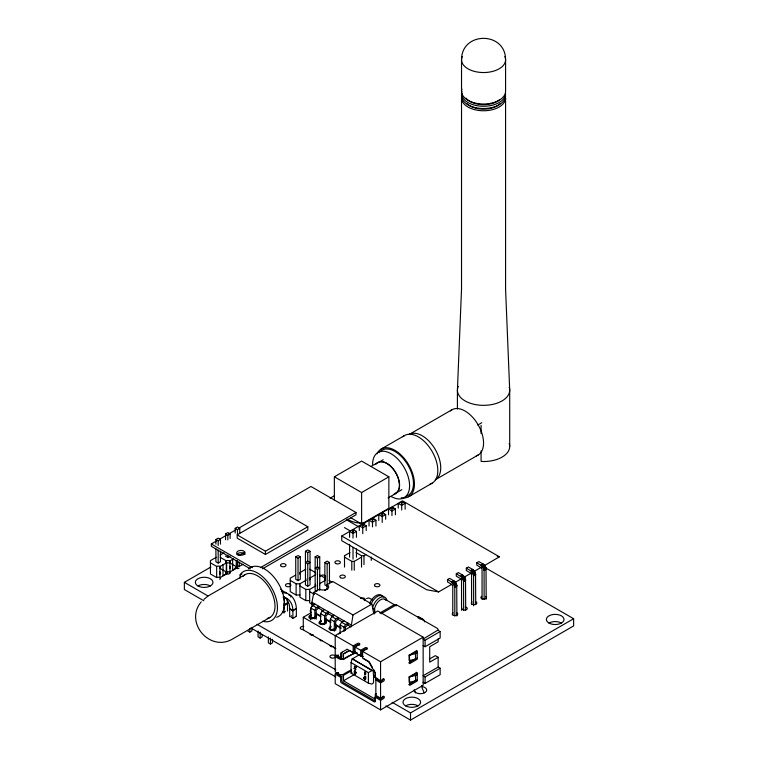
<?xml version="1.0" encoding="UTF-8"?>
<svg xmlns="http://www.w3.org/2000/svg" width="758" height="758" viewBox="0 0 758 758"><rect width="100%" height="100%" fill="white"/><g stroke="black" fill="none" stroke-linecap="round" stroke-linejoin="round"><path stroke-width="1.14" d="M349.978 552.591L344.511 555.737L344.511 557.158L351.797 561.365L354.251 561.365L361.528 557.158M375.835 694.66L375.873 679.035A3.326 1.923 0 0 1 376.186 678.495A3.468 1.999 0 0 1 376.565 678.145A3.326 1.923 0 0 1 376.764 678.031M452.782 614.814L452.763 586.029L451.787 584.409L447.504 581.926L447.504 579.548L452.498 582.561L454.781 586.72L454.838 616.008M447.504 579.548L449.57 578.354L453.72 580.751L455.729 582.75L456.723 584.977L456.894 615.998M461.565 610.237L461.546 580.277L460.57 578.657L456.297 576.165L456.297 573.787L461.29 576.81L463.574 580.969L463.631 610.247M456.297 573.787L458.353 572.603L462.513 575L464.512 576.999L465.516 579.226L465.687 610.237M471.599 604.609L471.58 574.649L470.604 573.029L466.322 570.547L466.322 568.159L471.315 571.181L473.598 575.341L473.655 605.803M466.322 568.159L468.387 566.975L472.537 569.372L474.546 571.371L475.541 573.598L475.721 604.619M482.069 599.218L482.05 569.258L481.074 567.638L476.791 565.155L476.791 562.777L481.785 565.79L484.068 569.95L484.125 599.237M476.791 562.777L478.857 561.583L483.007 563.98L485.016 565.98L486.011 568.206L486.191 599.227M457.406 408.969L457.406 390.247L461.527 289.092L461.527 98.038M360.164 654.296L352.015 659.072L351.068 662.606L351.068 673.142L368.397 683.148L371.932 684.095L373.533 682.835L373.552 677.586L375.57 676.42M312.476 606.514L311.926 602.326L313.85 592.358L319.44 589.127A5.42 3.127 0 0 0 327.115 589.127A5.42 3.127 0 0 0 327.115 584.702L332.715 581.471L371.875 604.079L373.798 613.8M347.079 624.592L351.096 626.913L353.01 614.975L371.875 604.079M355.123 671.038C352.944 670.479 357.624 672.915 355.388 674.184A1.734 0.995 60 0 1 354.583 673.72L354.081 672.839L354.583 673.426A1.961 1.137 60 0 0 355.388 673.89L354.886 672.412L356.023 672.213M354.128 671.389L355.218 670.688M309.851 617.211L311.273 615.761M416.114 658.323L408.714 662.88M240.011 578.307L240.239 574.545A28.217 16.288 60 0 1 273.335 591.155A28.217 16.288 60 0 1 262.675 621.266M338.892 634.01L340.333 632.456M355.483 667.561L355.331 666.822A1.611 0.929 60 0 0 354.63 666.415C353.171 665.827 356.819 666.481 355.739 667.883M310.856 617.694L310.856 608.02L312.381 605.367L314.797 603.974M314.835 618.916L314.835 610.323L316.37 607.67L318.777 606.277L318.777 607.859L316.2 610.228L316.2 619.163M320.587 622.242L320.587 613.648L322.122 610.986L324.528 609.603M324.576 624.545L324.576 615.951L326.111 613.288L328.517 611.905L328.517 613.478L325.94 615.856L325.94 623.673M330.327 628.941L330.327 619.267L331.862 616.614L334.269 615.221M334.316 631.243L334.316 621.569L335.851 618.916L338.257 617.524L338.257 619.106L335.68 621.475L335.68 630.41M340.067 633.489L340.067 624.895L341.602 622.233L344.009 620.849M344.056 631.49L344.056 627.198L345.591 624.535L347.998 623.152L347.998 624.725L345.421 627.103L345.421 630.448M201.249 601.861C183.957 622.147 209.843 652.733 232.791 638.89L269.886 617.467M335.226 628.77C334.155 630.381 330.583 630.893 329.882 628.78L330.725 627.615M416 680.296L408.714 684.635M354.384 671.531L354.63 671.38A1.611 0.929 60 0 1 355.331 671.787L356.023 672.63M315.555 617.656L316.313 616.008L315.574 615.041M366.521 598.498L368.843 597.948L372.453 599.872M203.93 599.37L208.043 596.025L245.137 574.611M314.921 617.22L311.813 618.187L309.908 617.23M330.706 627.217L329.938 628.789L331.18 629.642L334.951 628.78M364.74 672.374L364.446 672.138C366.341 671.143 364.257 678.552 364.74 672.374L365.384 672.005L365.384 674.317L364.74 674.686M364.702 678.798C361.206 678.258 367.137 674.563 365.65 678.239L364.702 678.798L365.005 679.803L365.65 678.6L365.005 679.803M363.849 677.946L365.347 676.941L365.347 678.069L363.849 677.946L365.347 676.941M215.907 544.149L215.907 539.459L218.181 538.142L220.464 539.459L220.464 544.149M225.552 539.753L225.552 533.897L227.826 532.58L230.11 533.897L230.11 538.578M235.188 533.016L235.188 528.326L237.472 527.009L239.746 528.326L239.746 533.016M250.225 568.784L211.33 546.329L211.33 543.998L216.409 541.06M219.46 539.308L226.576 535.195M228.603 534.02L235.719 529.918M238.77 528.155L310.941 486.484L355.985 512.493L355.985 514.824L262.467 568.813M215.907 539.459L218.181 540.776L220.464 539.459M225.552 533.897L227.826 535.205L230.11 533.897M235.188 528.326L237.472 529.643L239.746 528.326M381.217 449.001L404.582 435.518M334.363 500.119L334.363 476.81L361.613 461.072L388.863 476.81L388.863 508.277L361.613 524.005L350.509 517.6M451.986 409.737L409.159 434.467A26.151 15.103 60 0 1 435.31 449.56A26.151 15.103 60 0 1 435.31 479.757L478.137 455.037M237.188 534.892L279.569 510.428L307.824 526.744L307.824 530.003L265.442 554.468L237.188 538.161L237.188 534.892L265.442 551.208L307.824 526.744M371.155 466.369L377.967 462.437M378.109 462.674L383.207 459.727M216.286 557.263L210.44 560.636L210.44 573.967L216.665 577.558A2.151 1.241 0 0 1 219.706 577.558L220.047 577.814A2.151 1.241 0 0 1 219.706 579.311M220.085 555.064L223.98 552.819M203.807 600.762L184.365 589.535L184.365 582.343L210.866 567.041M330.156 498.167L334.231 495.817M215.907 548.839L215.907 561.735L218.181 563.042L220.464 561.735L220.464 551.18M225.552 556.164L227.826 557.481L230.11 556.164M229.589 561.043L233.407 558.835M239.234 555.472L244.01 552.715M477.748 425.058L481.775 422.737M334.363 476.81L361.613 492.539L388.863 476.81M227.826 572.868L223.004 575.654L223.004 564.511M238.988 568.178A2.151 1.241 0 0 1 237.472 568.538L235.956 568.178L232.649 570.082L232.649 558.949M229.589 572.176L236.269 568.32L236.269 560.522M236.913 566.103A2.151 1.241 0 0 1 238.988 566.425L243.053 564.407M240.011 575.038L242.01 573.882M260.439 567.657L355.985 512.493M401.844 489.659L395.723 493.193A17.614 10.176 60 0 0 398.954 488.597M388.077 497.921L395.865 493.43M295.734 556.874L298.027 555.548L300.32 556.874L300.32 579.302L298.027 580.619L295.734 579.302L295.734 556.874L298.027 558.191L300.32 556.874M305.446 551.265L307.739 549.938L310.031 551.265L310.031 584.901L307.739 586.228L305.446 584.901L305.446 551.265L307.739 552.591L310.031 551.265M408.751 496.689L432.107 483.197M451.777 584.314L438.598 591.922L426.707 589.752L341.744 540.71L341.744 536.001L402.564 500.886L499.418 556.808L482.59 566.662M351.485 530.335L353.02 531.225L354.555 530.335M361.225 524.716L362.76 525.607L364.285 524.716M370.956 519.097L372.491 519.979L374.026 519.097M380.696 513.479L382.221 514.36L383.756 513.479M390.427 507.86L391.962 508.741L393.497 507.86M400.158 502.241L401.693 503.123L403.228 502.241M356.468 537.289L356.468 531.443L353.02 533.433L349.571 531.443L349.571 537.289M366.209 530.505L366.209 525.825L362.76 527.814L359.301 525.825L359.301 530.505M375.94 526.052L375.94 520.206L372.491 522.196L369.042 520.206L369.042 526.052M385.67 519.258L385.67 514.587L382.221 516.577L378.773 514.587L378.773 520.433M395.411 514.815L395.411 508.959L391.962 510.958L388.513 508.959L388.513 514.815M405.142 509.186L405.142 503.34L401.693 505.33L398.244 503.34L398.244 508.021M316.683 591.392L315.157 590.51L315.157 556.874L317.45 555.548L319.743 556.874L319.743 590.51M307.739 563.8L310.031 562.474L307.739 561.147L305.446 562.474L307.739 563.8L307.739 586.228M315.157 556.874L317.45 558.191L319.743 556.874M295.601 575.095L290.229 578.193L290.229 591.619L296.113 595.011L299.941 595.011M299.562 572.811L305.825 569.192M329.455 562.474L327.162 563.8L327.162 586.228L324.869 584.901L324.869 562.474L327.162 561.147L329.455 562.474L329.455 583.726M317.45 569.41L319.743 568.083L317.45 566.757L315.157 568.083L317.45 569.41L317.45 590.653M290.229 580.401L296.113 583.802L299.941 583.802L306.213 580.183M309.273 578.411L315.536 574.791L315.536 572.584L309.652 569.192M356.071 552.591L361.528 555.737L363.982 555.737L365.801 554.685M299.941 586.01L305.825 589.411L309.652 589.411L315.925 585.782M319.876 583.499L325.248 580.401L325.248 578.193L319.364 574.791M284.326 605.5L287.832 603.482M247.771 630.931L249.827 632.115L251.893 630.931L251.893 628.572M325.201 590.236L327.115 589.127L327.115 584.702M289.689 616.718L289.689 608.655L292.882 610.493L296.378 608.475A35.512 20.504 -60 0 0 282.175 592.718M284.231 596.944A30.907 17.841 -60 0 1 289.452 605.509L289.717 608.939L292.901 610.777L296.331 608.494L296.378 616.538M258.071 630.978L258.071 636.881L260.136 638.065L262.192 636.881L262.192 634.512M335.879 648.706L303.266 629.879L303.266 617.277L311.595 612.464M268.37 636.919L268.37 642.822L270.435 644.016L272.492 642.822L272.492 639.288M342.123 652.183A1.336 0.767 60 0 0 341.839 652.79L341.839 656.987L340.645 657.679L335.207 654.542L335.207 635.574L377.787 610.986L423.154 637.175L423.154 685.298L380.563 709.886L335.207 683.697L335.207 674.127L338.03 672.488M379.881 612.985L393.952 604.865L395.951 605.585A1.336 0.767 60 0 1 396.889 605.036L437.214 628.316A1.336 0.767 60 0 1 438.152 629.955L423.078 639.089L425.077 640.245L440.152 631.537L440.152 638.028L425.077 646.726L423.078 645.57M380.999 613.772L396.282 604.941M460.447 576.194L462.513 575M470.481 570.566L472.537 569.372M460.855 576.459L462.92 575.265M451.664 581.945L453.72 580.751M470.889 570.831L472.945 569.637M480.951 565.174L483.007 563.98M461.29 576.81L463.346 575.616M452.062 582.21L454.127 581.016M471.315 571.181L473.38 569.997M481.358 565.44L483.414 564.246M452.498 582.561L454.554 581.377M461.707 577.217L463.763 576.033M471.732 571.589L473.788 570.404M481.785 565.79L483.85 564.606M452.914 582.978L454.971 581.784M462.096 577.681L464.152 576.487M472.12 572.053L474.186 570.869M482.202 566.207L484.258 565.013M453.303 583.433L461.916 578.458M462.456 578.183L471.04 573.19M474.082 571.437L481.178 567.335M472.48 572.555L474.546 571.371M453.663 583.935L455.729 582.75M462.778 578.714L464.834 577.53M482.95 567.164L485.016 565.98M472.803 573.095L474.868 571.902M453.985 584.475L456.051 583.281M463.053 579.273L465.118 578.089M473.087 573.645L475.143 572.461M483.272 567.704L485.338 566.51M454.26 585.024L456.325 583.84M463.28 579.842L465.346 578.657M473.314 574.213L475.37 573.029M483.547 568.254L485.613 567.069M454.487 585.593L456.553 584.409M463.46 580.41L465.516 579.226M473.485 574.782L475.541 573.598M483.784 568.822L485.84 567.638M454.667 586.161L456.723 584.977M463.574 580.969L465.63 579.785M473.598 575.341L475.664 574.157M483.955 569.391L486.011 568.206M454.781 586.72L456.847 585.536M463.631 581.509L465.687 580.315M473.655 575.881L475.721 574.697M484.068 569.95L486.134 568.765M347.079 649.312L340.92 652.875A1.336 0.767 60 0 0 340.645 653.481L340.645 657.679M335.207 635.574L353.171 645.939L357.511 643.438A1.336 0.767 0 0 1 359.396 643.438A1.336 0.767 0 0 1 359.396 644.527L355.057 647.029L355.057 651.747A3.392 1.961 -60 0 0 355.123 652.231A3.477 2.009 -60 0 0 355.256 652.629A3.392 1.961 -60 0 0 357.312 653.131M454.838 587.26L456.903 586.076M484.125 570.49L486.191 569.305M340.55 674.629A3.506 2.028 0 0 1 339.906 674.497A3.364 1.942 0 0 1 339.11 674.175L335.207 671.948L335.207 656.722L338.03 655.083M341.138 658.029L343.469 659.375L343.469 653.917L349.457 650.459M346.87 649.435A1.336 0.767 60 0 1 347.543 649.502L353.171 652.752L354.374 652.06L354.374 646.64L357.511 644.821A1.336 0.767 0 0 1 359.662 645.049M343.469 659.375L354.441 653.045M355.057 647.029L360.713 650.298L365.043 647.796A1.336 0.767 0 0 1 366.929 647.796A1.336 0.767 0 0 1 366.929 648.876L362.599 651.387L362.599 658.19L368.227 661.45A1.336 0.767 60 0 1 368.9 662.151L374.85 672.46A1.336 0.767 60 0 1 375.125 673.388L375.125 677.586L380.563 680.731L383.387 679.102A1.336 0.767 -60 0 1 384.334 679.642A1.336 0.767 -60 0 1 383.387 681.271L380.563 682.901L380.563 698.137L383.387 696.507A1.336 0.767 -60 0 1 384.334 697.047A1.336 0.767 -60 0 1 383.387 698.677L380.563 700.316L375.125 697.17L375.125 701.283A1.336 0.767 60 0 1 374.187 701.832L341.583 683.005A1.336 0.767 60 0 1 340.645 681.376L340.645 677.264L335.207 674.127M362.608 654.751L362.22 654.978A1.706 0.985 -60 0 1 361.907 654.23L361.907 650.989L365.043 649.18A1.336 0.767 0 0 1 366.929 649.18M354.081 668.234L356.127 666.661M354.081 668.528L355.89 669.57L354.479 668.461L355.123 668.092M341.915 674.449L343.469 675.35L351.447 670.745M340.645 677.264L341.839 676.572L341.839 680.684A1.336 0.767 60 0 0 342.787 682.314L375.381 701.141M351.068 673.142L352.015 672.592M354.886 672.649L355.521 672.043M355.483 672.877L356.127 672.507M343.469 675.35L343.469 680.807L354.441 674.478M362.599 651.387L380.563 661.753L423.154 637.175M351.068 662.606L368.397 672.621L371.932 670.574L373.201 670.934L373.552 676.591L374.736 676.903L373.552 677.586M365.043 674.857L365.688 674.487L365.688 671.702M363.499 677.747L364.143 677.377L363.499 678.097M364.702 676.837L365.65 676.648M364.702 679.623L365.65 679.433M409.14 655.13L415.431 651.492L417.431 652.647L415.545 653.737L409.14 655.13L409.14 660.569L415.545 659.176L417.431 658.086M373.552 676.591L375.57 675.416M429.701 658.901L435.329 655.651L438.152 657.281L438.152 667.068L423.078 675.776L425.077 676.922L440.152 668.224L440.152 674.705L425.077 683.413L423.078 682.257M438.152 657.281L429.71 662.151L429.71 646.707L438.152 641.837L438.152 638.852M409.14 676.885L415.431 673.246L417.431 674.402L415.545 675.492L409.14 676.885L409.14 682.323L415.545 680.93L417.431 679.841M375.125 697.17L376.328 696.479L380.563 698.933L382.193 697.985A1.336 0.767 -60 0 0 383.122 696.176M392.094 702.278L410.514 712.908L573.635 618.727L573.635 625.918L410.514 720.1L385.955 705.925M352.167 658.91L352.792 659.09M343.469 653.917L349.618 650.506L354.678 653.424L354.678 651.776L357.511 653.405M311.263 615.363L309.946 616.415L310.193 617.969L313.888 618.253M321.269 621.143L319.961 622.195L320.198 623.749L323.903 624.033M321.278 621.541L319.971 622.583L320.606 623.654L324.49 623.36M354.479 668.461L356.374 667.514L356.478 666.803M311.15 614.757L309.103 616.102L308.847 617.22L309.586 618.187L312.078 618.784L314.864 618.121M321.165 620.537L319.611 621.352L318.862 623.01C320.312 625.653 325.987 624.895 326.319 621.787L325.58 620.83M331.17 626.326L329.626 627.131L328.877 628.789C330.327 631.433 336.002 630.684 336.334 627.567L335.595 626.61M299.941 583.802L299.941 597.219L305.825 600.62L309.652 600.62M312.211 635.318L310.041 634.56M497.257 556.41L499.418 556.808M331.549 646.839L329.882 645.74M310.392 619.428L310.903 619.674M320.918 640.908L319.867 639.96M401.693 501.351L405.142 503.34M391.962 506.969L395.411 508.959M485.632 567.922L573.635 618.727M382.221 512.588L385.67 514.587M372.491 518.216L375.94 520.206M362.76 523.835L366.209 525.825M346.472 519.761L358.581 526.753M353.02 529.454L356.468 531.443M344.454 527.587L350.509 531.083M341.744 536.001L438.598 591.922M324.869 562.474L327.162 563.8M384.988 599.294L396.245 605.794M438.152 630.391L440.152 631.537M329.076 580.401L332.013 582.097M372.652 608.39L374.642 609.536L374.642 613.838M313.85 592.358L353.01 614.975M309.652 591.61L314.561 594.443M438.152 667.068L440.152 668.224M211.33 543.998L252.272 567.638M311.926 602.326L351.096 624.933M312.599 604.524L309.652 602.828L309.652 589.411M311.926 604.297L313.935 605.462M317.953 607.774L322.974 610.673M327.996 613.573L333.018 616.472M337.035 618.793L342.057 621.693M312.381 605.367L316.37 607.67M322.122 610.986L326.111 613.288M331.862 616.614L335.851 618.916M341.602 622.233L345.591 624.535M310.856 608.02L314.835 610.323M320.587 613.648L324.576 615.951M330.327 619.267L334.316 621.569M340.067 624.895L344.056 627.198M220.085 557.263L226.31 560.854A2.151 1.241 0 0 1 229.342 560.854L229.977 561.735L229.977 572.868A2.151 1.241 0 0 1 226.756 573.939L226.31 573.74A2.151 1.241 0 0 1 226.31 571.987L226.31 560.854A2.151 1.241 0 0 0 226.31 562.607L226.756 562.806A2.151 1.241 0 0 0 229.977 561.735M235.065 565.913L229.721 562.824L229.721 560.598M315.859 613.203L320.88 616.102M325.893 619.002L330.914 621.901M334.932 624.222L340.958 627.7M315.584 613.696L320.672 616.642M325.769 619.58L330.867 622.526M334.941 624.876L341.053 628.401M210.44 562.824L216.665 566.425A2.151 1.241 0 0 1 219.706 566.425L220.047 566.681A2.151 1.241 0 0 1 219.706 568.178M303.266 617.277L335.879 636.104M360.334 655.035L363.158 656.674M355.739 653.197L361.395 656.466M364.105 658.873L369.174 661.791L372.519 667.599M352.622 659.024L371.932 670.574M337.604 656.722L340.257 658.247A1.658 0.957 0 0 0 340.759 658.399A1.857 1.071 0 0 0 341.176 658.465A1.658 0.957 0 0 0 341.687 658.456M335.207 656.722L340.228 659.346A3.354 1.942 0 0 0 341.271 659.441L341.915 659.422A3.354 1.942 0 0 0 342.9 659.233A3.468 1.999 0 0 0 343.459 659.034M380.563 682.901L376.015 680.002A3.326 1.923 0 0 1 375.835 679.424M364.494 677.576L365.347 678.069M354.886 672.412L355.587 672.223M365.005 678.969L365.508 679.263L365.005 677.017M184.365 582.343L207.9 595.93M257.019 624.289L335.813 669.778M380.563 698.137L376.717 695.91A3.345 1.933 0 0 1 376.148 695.418A3.506 2.028 0 0 1 375.921 695.048A3.402 1.961 0 0 1 376.366 693.532M337.604 674.127L341.839 676.572M343.469 680.807L375.314 699.198L375.314 693.731M250.879 627.937L335.813 676.97M352.707 659.053L371.771 670.081M373.637 669.532L374.755 671.465M424.243 692.784L422.49 688.861A6.718 4.614 64 0 1 421.808 686.644A6.813 4.671 64 0 1 421.704 685.554M229.977 572.868L229.342 571.987A2.151 1.241 0 0 0 226.31 571.987L220.085 568.396L220.085 566.169M283.776 597.162L284.231 601.35M292.901 610.777L292.626 607.347A30.907 17.841 -60 0 0 283.037 597.067M283.852 603.008L284.032 605.291L287.462 603.008A35.512 20.504 -60 0 0 286.751 598.422M509.708 446.434L509.708 390.247L505.577 289.092L505.577 98.038A22.02 12.715 0 0 1 481.633 110.706A22.02 12.715 0 0 1 461.868 95.83M481.084 425.38L481.084 433.5M481.084 450.906L481.084 461.347L483.557 461.537A26.151 15.103 0 0 0 509.205 443.487M461.527 91.301L461.527 59.835C461.385 31.211 505.719 31.211 505.577 59.835L505.577 91.301A22.02 12.715 0 0 1 481.633 103.96A22.02 12.715 0 0 1 461.868 89.084M425.077 640.245L425.077 646.726M425.077 676.922L425.077 683.413M416.18 650.43L416.18 652.591M416.18 672.185L416.18 674.355M415.545 653.737L415.545 659.176M415.545 675.492L415.545 680.93M410.514 712.908L410.514 720.1M401.693 503.123L401.693 510.011M391.962 508.741L391.962 515.63M382.221 514.36L382.221 522.423M380.563 661.753L380.563 680.731M380.563 700.316L380.563 709.886M375.314 672.431L375.314 677.766M372.491 519.979L372.491 526.876M371.268 557.064L371.268 560.389M368.397 672.621L368.397 683.148M365.347 678.429L365.347 679.253M364.702 677.311L364.702 678.438M363.982 555.737L363.982 564.587M362.76 525.607L362.76 533.66M361.613 492.539L361.613 524.005M361.528 555.737L361.528 567.117M360.713 650.298L360.713 655.016A3.392 1.961 -60 0 0 360.77 655.499M356.468 548.991L356.468 557.177M354.251 561.365L354.251 570.215M353.171 645.939L353.171 652.752M353.02 531.225L353.02 538.114M353.02 547.475L353.02 559.167M351.797 561.365L351.797 570.215M349.571 544.31L349.571 557.177M344.511 555.737L344.511 567.117M338.286 655.101L338.286 657.413M338.286 672.479L338.286 674.8M317.45 558.191L317.45 567.638M307.739 552.591L307.739 562.029M305.825 589.411L305.825 600.62M298.027 558.191L298.027 580.619M296.113 583.802L296.113 595.011M292.882 610.493L292.882 618.556M287.519 611.052L287.519 602.998L284.013 605.017L284.013 613.07M270.435 638.113L270.435 644.016M265.442 551.208L265.442 554.468M260.136 632.163L260.136 638.065M249.827 628.581L249.827 632.115M239.234 562.152L239.234 566.605M237.472 529.643L237.472 534.333M237.472 560.74L237.472 568.538M227.826 535.205L227.826 539.895M227.826 555.131L227.826 557.481M218.181 540.776L218.181 545.466M218.181 550.156L218.181 563.042M216.665 566.425L216.665 577.558M548.953 623.048A8.812 5.088 0 0 0 563.696 620.764A8.812 5.088 0 0 0 552.904 614.539A8.812 5.088 0 0 0 548.953 623.048A8.812 5.088 0 0 1 561.413 623.048M405.568 705.831A8.812 5.088 0 0 0 420.311 703.547A8.812 5.088 0 0 0 409.519 697.322A8.812 5.088 0 0 0 405.568 705.831A8.812 5.088 0 0 1 418.028 705.831M197.914 585.934A8.812 5.088 0 0 0 212.647 583.66A8.812 5.088 0 0 0 201.865 577.425A8.812 5.088 0 0 0 197.914 585.934A8.812 5.088 0 0 1 210.373 585.934M320.141 576.222A2.757 1.592 0 0 1 324.178 575.256A2.757 1.592 0 0 1 324.746 577.757M360.41 598.346A2.757 1.592 0 0 1 364.304 598.346A2.757 1.592 0 0 1 364.304 600.592M310.969 612.009A2.757 1.592 0 0 1 310.969 609.764M288.902 595.077A2.757 1.592 0 0 1 290.854 597.02M290.854 585.602A2.757 1.592 0 0 1 286.619 586.493A2.757 1.592 0 0 1 286.619 583.897A2.757 1.592 0 0 1 290.854 584.788M303.74 629.547A2.757 1.592 0 0 1 300.272 628.012A2.757 1.592 0 0 1 303.74 626.478M295.298 616.263A2.236 1.289 0 0 1 292.56 617.846A2.236 1.289 0 0 1 291.555 615.685M285.406 611.223A2.236 1.289 0 0 1 284.828 611.801M283.824 612.132A2.236 1.289 0 0 1 282.668 612.132M485.556 596.375A2.757 1.592 0 0 1 485.556 598.621A2.757 1.592 0 0 1 481.662 598.621A2.757 1.592 0 0 1 481.662 596.375M456.941 612.9A2.757 1.592 0 0 1 456.941 615.145A2.757 1.592 0 0 1 453.047 615.145A2.757 1.592 0 0 1 453.047 612.9M465.241 606.978A2.757 1.592 0 0 1 467.193 608.93A2.757 1.592 0 0 1 463.82 610.048A2.757 1.592 0 0 1 461.868 608.106M476.015 601.88A2.757 1.592 0 0 1 476.015 604.135A2.757 1.592 0 0 1 472.12 604.135A2.757 1.592 0 0 1 472.12 601.88M219.716 571.958A2.757 1.592 0 0 1 219.716 574.204M229.598 566.245A2.757 1.592 0 0 1 229.598 568.491M313.49 634.967A2.236 1.289 0 0 1 312.334 634.967M311.33 634.635A2.236 1.289 0 0 1 310.752 634.058M322.226 640.681A2.236 1.289 0 0 1 321.221 640.339M333.274 646.385A2.236 1.289 0 0 1 330.535 645.475M422.045 686.54A6.329 3.657 0 0 1 424.878 692.66A6.329 3.657 0 0 1 414.285 691.021M236.828 554.534A4.207 2.426 0 0 1 240.892 552.743A4.207 2.426 0 0 1 244.948 554.534M505.577 93.547A22.02 12.715 0 0 1 481.633 106.215A22.02 12.715 0 0 1 461.868 91.339M509.205 387.291A26.151 15.103 0 0 1 486.124 405.265A26.151 15.103 0 0 1 457.406 390.247M457.453 389.261A26.151 15.103 0 0 1 458.296 386.334M500.242 103.6A19.272 11.124 0 0 1 466.862 103.6M505.577 95.792A22.02 12.715 0 0 1 481.633 108.46A22.02 12.715 0 0 1 461.868 93.585M504.828 56.537A22.02 12.715 0 0 1 483.557 72.541A22.02 12.715 0 0 1 462.285 56.537M499.257 99.999A19.272 11.124 0 0 1 466.028 98.17M402.896 436.76A27.525 15.89 60 0 1 432.107 451.408A27.525 15.89 60 0 1 430.193 484.03M379.606 452.109A26.151 15.103 60 0 1 408.06 465.298A26.151 15.103 60 0 1 405.255 496.528M372.595 464.417A26.151 15.103 60 0 1 391.09 453.739A26.151 15.103 60 0 1 409.585 485.764A26.151 15.103 60 0 1 391.09 496.443M377.001 453.862A27.525 15.89 60 0 1 409.197 465.687A27.525 15.89 60 0 1 401.238 497.741M450.394 410.921A26.151 15.103 60 0 1 478.137 424.84A26.151 15.103 60 0 1 476.318 455.823M375.959 464.303A17.889 10.328 60 0 1 395.468 472.092A17.889 10.328 60 0 1 394.169 494.093M365.11 522.906A17.889 10.328 0 0 1 347.42 519.059M380.687 461.878A17.614 10.176 60 0 1 394.065 470.273A17.614 10.176 60 0 1 399.191 487.517M235.956 568.178A2.151 1.241 0 0 1 235.397 566.975M237.472 554.922A2.151 1.241 0 0 1 238.988 555.292M362.741 656.494A3.392 1.961 -60 0 1 360.903 655.897A3.477 2.009 -60 0 1 360.77 655.49M340.598 674.62A3.364 1.942 0 0 0 343.942 673.985A45.035 25.999 0 0 1 351.665 669.826M383.122 678.77A1.336 0.767 -60 0 1 382.193 680.58L380.563 681.518L377.91 679.992A1.62 0.938 0 0 1 377.655 679.746A1.857 1.071 0 0 1 377.531 679.462A1.62 0.938 0 0 1 377.607 679.121A1.781 1.023 0 0 1 377.797 678.817M414.228 689.865A6.813 3.098 56.7 0 0 414.541 690.841A6.718 3.06 56.7 0 0 415.507 692.897M343.715 658.901A3.354 1.942 0 0 0 343.942 658.759A45.035 25.999 0 0 1 355.71 653.064M342.133 658.361A1.781 1.023 0 0 1 341.659 658.456M248.681 568.841A28.217 16.288 60 0 1 278.622 583.85A28.217 16.288 60 0 1 276.651 617.287M281.303 591.003A35.512 20.504 -60 0 1 287.263 593.486M280.697 589.203A35.512 20.504 -60 0 1 283.17 591.325M242.958 576.412A24.749 14.288 60 0 1 269.886 588.89A24.749 14.288 60 0 1 267.233 618.452M417.658 616.557A10.47 6.045 -60 0 1 420.368 618.121M418.189 618.073A10.47 6.045 -60 0 1 422.689 619.457M419.581 618.869A10.47 6.045 -60 0 1 424.812 621.901M370.975 604.41A10.47 6.045 -60 0 1 383.794 597.01M369.582 603.614A10.47 6.045 -60 0 1 382.411 596.205M372.548 608.238A10.47 6.045 -60 0 1 379.701 597.768A10.47 6.045 -60 0 1 386.855 599.976M374.66 612.142A8.726 5.041 -60 0 1 378.261 601.634A8.726 5.041 -60 0 1 385.974 600.203M299.903 573.067A2.16 1.251 0 0 1 299.903 574.318M309.615 578.676A2.16 1.251 0 0 1 309.615 579.917M305.862 579.917A2.16 1.251 0 0 1 305.862 578.676M319.544 584.579A2.16 1.251 0 0 1 319.544 585.223M315.574 585.527A2.16 1.251 0 0 1 315.574 584.276M325.078 590.188A2.16 1.251 0 0 1 327.721 589.307M409.434 655.613L409.671 663.629L417.203 659.233L417.307 650.876L409.453 655.499M409.434 677.368L409.671 685.393L417.203 680.987L417.307 672.64L409.434 677.368M226.633 562.749L219.953 566.605L219.953 577.738L226.633 573.882L226.633 562.749M335.69 563.478A2.757 1.592 0 0 0 340.295 562.768A2.757 1.592 0 0 0 336.922 560.825A2.757 1.592 0 0 0 335.69 563.478M375.238 586.322A2.757 1.592 0 0 0 379.853 585.602A2.757 1.592 0 0 0 376.48 583.66A2.757 1.592 0 0 0 375.238 586.322M330.744 657.679A2.757 1.592 0 0 0 335.349 656.968A2.757 1.592 0 0 0 331.976 655.026A2.757 1.592 0 0 0 330.744 657.679M340.636 577.757A2.757 1.592 0 0 0 345.241 577.046A2.757 1.592 0 0 0 341.867 575.095A2.757 1.592 0 0 0 340.636 577.757M281.303 566.34A2.757 1.592 0 0 0 285.908 565.62A2.757 1.592 0 0 0 282.535 563.677A2.757 1.592 0 0 0 281.303 566.34M238.789 554.941A4.207 2.426 0 0 0 245.09 552.838A4.207 2.426 0 0 0 238.789 550.734A4.207 2.426 0 0 0 238.789 554.941"/></g></svg>
